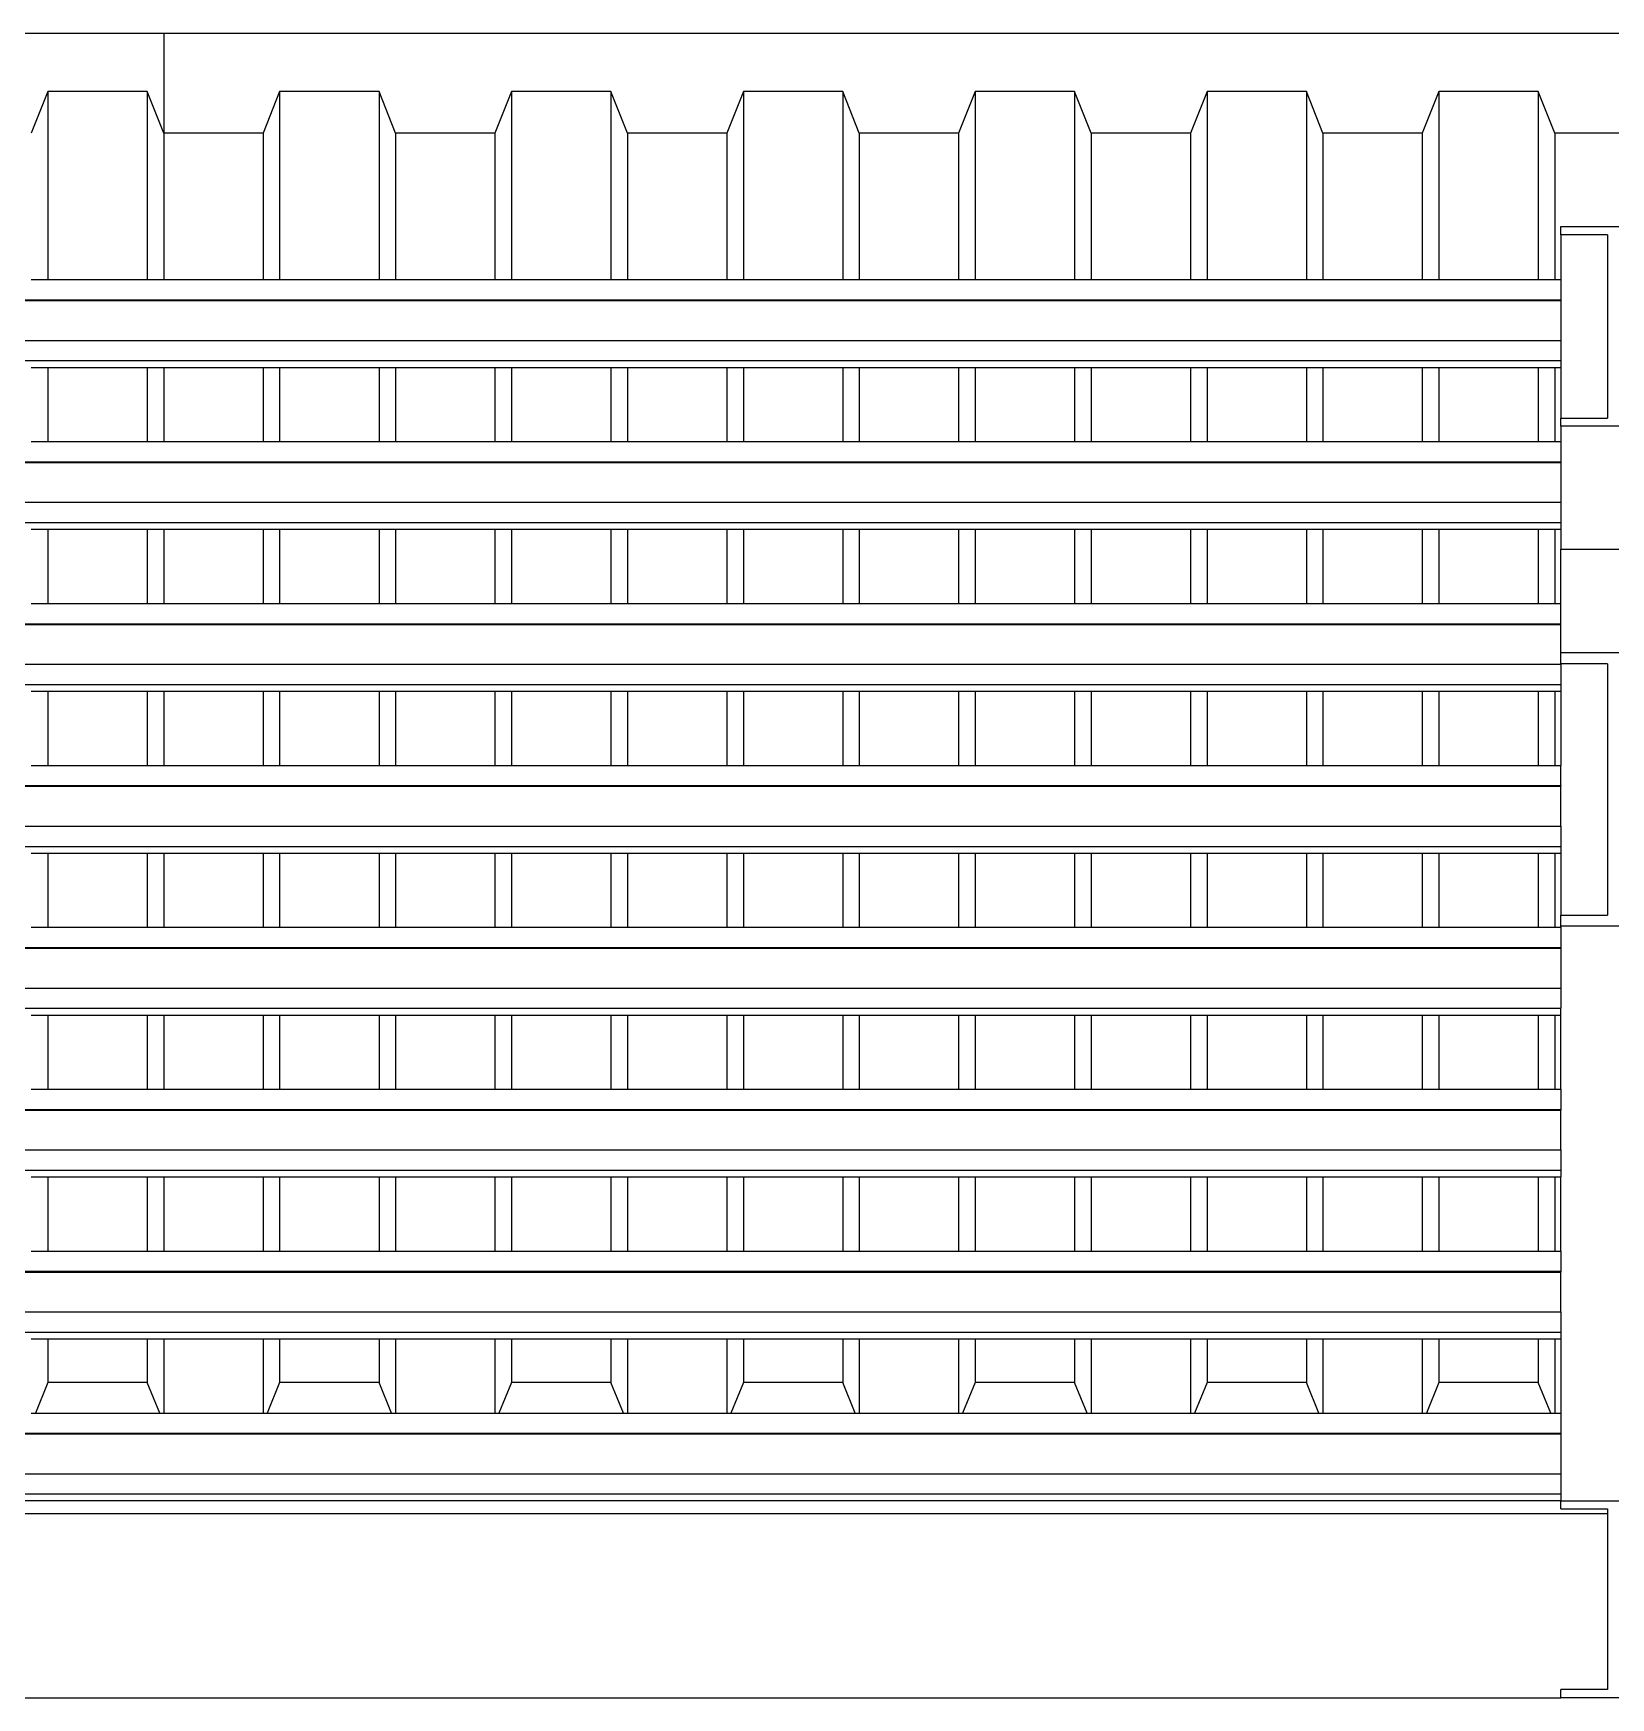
# Model space of a CAD drawing. Extents: x -35.6 to 35.6, y -12.2 to 13.4.
# Drawn here: x -13.156 to -11.235, y 10.833 to 12.861 of the extents above; entities that cross this region are included whole.
import ezdxf

# ---------------------------------------------------------------- set-up
doc = ezdxf.new("R2010")
doc.units = 0
doc.layers.get('0').update_dxf_attribs({"linetype": 'CONTINUOUS'})
doc.layers.add('SECTIONCUTEDGES', color=7, linetype='CONTINUOUS')

msp = doc.modelspace()

# ---------------------------------------------------------------- linework, layer by layer
for p, q in [((-13.1384, 12.7899), (-13.1384, 12.5607)), ((-13.0173, 12.7899), (-13.0173, 12.5607)), ((-12.856, 12.7899), (-12.856, 12.5607)), ((-12.7349, 12.7899), (-12.7349, 12.5607)), ((-12.5735, 12.7899), (-12.5735, 12.5607)), ((-12.4525, 12.7899), (-12.4525, 12.5607)), ((-12.2911, 12.7899), (-12.2911, 12.5607)), ((-12.1701, 12.7899), (-12.1701, 12.5607)), ((-12.0087, 12.7899), (-12.0087, 12.5607)), ((-11.8877, 12.7899), (-11.8877, 12.5607)), ((-11.7263, 12.7899), (-11.7263, 12.5607)), ((-11.6053, 12.7899), (-11.6053, 12.5607)), ((-11.4439, 12.7899), (-11.4439, 12.5607)), ((-11.3229, 12.7899), (-11.3229, 12.5607)), ((-12.9972, 12.7392), (-12.9972, 12.5607)), ((-12.8761, 12.7392), (-12.8761, 12.5607)), ((-12.7148, 12.7392), (-12.7148, 12.5607)), ((-12.5937, 12.7392), (-12.5937, 12.5607)), ((-12.4323, 12.7392), (-12.4323, 12.5607)), ((-12.3113, 12.7392), (-12.3113, 12.5607)), ((-12.1499, 12.7392), (-12.1499, 12.5607)), ((-12.0289, 12.7392), (-12.0289, 12.5607)), ((-11.8675, 12.7392), (-11.8675, 12.5607)), ((-11.7465, 12.7392), (-11.7465, 12.5607)), ((-11.5851, 12.7392), (-11.5851, 12.5607)), ((-11.4641, 12.7392), (-11.4641, 12.5607)), ((-11.3027, 12.7392), (-11.3027, 12.5607)), ((-11.2952, 12.6154), (-11.2952, 12.5607)), ((-13.1585, 12.5607), (-13.1384, 12.5607)), ((-13.1384, 12.5607), (-13.0173, 12.5607)), ((-13.0173, 12.5607), (-12.9972, 12.5607)), ((-12.9972, 12.5607), (-12.8761, 12.5607)), ((-12.8761, 12.5607), (-12.856, 12.5607)), ((-12.856, 12.5607), (-12.7349, 12.5607)), ((-12.7349, 12.5607), (-12.7148, 12.5607)), ((-12.7148, 12.5607), (-12.5937, 12.5607)), ((-12.5937, 12.5607), (-12.5735, 12.5607)), ((-12.5735, 12.5607), (-12.4525, 12.5607)), ((-12.4525, 12.5607), (-12.4323, 12.5607)), ((-12.4323, 12.5607), (-12.3113, 12.5607)), ((-12.3113, 12.5607), (-12.2911, 12.5607)), ((-12.2911, 12.5607), (-12.1701, 12.5607)), ((-12.1701, 12.5607), (-12.1499, 12.5607)), ((-12.1499, 12.5607), (-12.0289, 12.5607)), ((-12.0289, 12.5607), (-12.0087, 12.5607)), ((-12.0087, 12.5607), (-11.8877, 12.5607)), ((-11.8877, 12.5607), (-11.8675, 12.5607)), ((-11.8675, 12.5607), (-11.7465, 12.5607)), ((-11.7465, 12.5607), (-11.7263, 12.5607)), ((-11.7263, 12.5607), (-11.6053, 12.5607)), ((-11.6053, 12.5607), (-11.5851, 12.5607)), ((-11.5851, 12.5607), (-11.4641, 12.5607)), ((-11.4641, 12.5607), (-11.4439, 12.5607)), ((-11.4439, 12.5607), (-11.3229, 12.5607)), ((-11.3229, 12.5607), (-11.3027, 12.5607)), ((-11.3027, 12.5607), (-11.2952, 12.5607)), ((-11.2952, 12.5607), (-11.2952, 12.536)), ((-14.9252, 12.536), (-11.2952, 12.536)), ((-14.9252, 12.5352), (-11.2952, 12.5352)), ((-11.2952, 12.536), (-11.2952, 12.5352)), ((-11.2952, 12.5352), (-11.2952, 12.4867)), ((-14.9252, 12.4867), (-11.2952, 12.4867)), ((-11.2952, 12.4867), (-11.2952, 12.4621)), ((-14.9252, 12.4621), (-11.2952, 12.4621)), ((-13.1585, 12.4538), (-13.1384, 12.4538)), ((-13.1384, 12.4538), (-13.1384, 12.3634)), ((-13.1384, 12.4538), (-13.0173, 12.4538)), ((-13.0173, 12.4538), (-13.0173, 12.3634)), ((-13.0173, 12.4538), (-12.9972, 12.4538)), ((-12.9972, 12.4538), (-12.9972, 12.3634)), ((-12.9972, 12.4538), (-12.8761, 12.4538)), ((-12.8761, 12.4538), (-12.8761, 12.3634)), ((-12.8761, 12.4538), (-12.856, 12.4538)), ((-12.856, 12.4538), (-12.856, 12.3634)), ((-12.856, 12.4538), (-12.7349, 12.4538)), ((-12.7349, 12.4538), (-12.7349, 12.3634)), ((-12.7349, 12.4538), (-12.7148, 12.4538)), ((-12.7148, 12.4538), (-12.7148, 12.3634)), ((-12.7148, 12.4538), (-12.5937, 12.4538)), ((-12.5937, 12.4538), (-12.5937, 12.3634)), ((-12.5937, 12.4538), (-12.5735, 12.4538)), ((-12.5735, 12.4538), (-12.5735, 12.3634)), ((-12.5735, 12.4538), (-12.4525, 12.4538)), ((-12.4525, 12.4538), (-12.4525, 12.3634)), ((-12.4525, 12.4538), (-12.4323, 12.4538)), ((-12.4323, 12.4538), (-12.4323, 12.3634)), ((-12.4323, 12.4538), (-12.3113, 12.4538)), ((-12.3113, 12.4538), (-12.3113, 12.3634)), ((-12.3113, 12.4538), (-12.2911, 12.4538)), ((-12.2911, 12.4538), (-12.2911, 12.3634)), ((-12.2911, 12.4538), (-12.1701, 12.4538)), ((-12.1701, 12.4538), (-12.1701, 12.3634)), ((-12.1701, 12.4538), (-12.1499, 12.4538)), ((-12.1499, 12.4538), (-12.1499, 12.3634)), ((-12.1499, 12.4538), (-12.0289, 12.4538)), ((-12.0289, 12.4538), (-12.0289, 12.3634)), ((-12.0289, 12.4538), (-12.0087, 12.4538)), ((-12.0087, 12.4538), (-12.0087, 12.3634)), ((-12.0087, 12.4538), (-11.8877, 12.4538)), ((-11.8877, 12.4538), (-11.8877, 12.3634)), ((-11.8877, 12.4538), (-11.8675, 12.4538)), ((-11.8675, 12.4538), (-11.8675, 12.3634)), ((-11.8675, 12.4538), (-11.7465, 12.4538)), ((-11.7465, 12.4538), (-11.7465, 12.3634)), ((-11.7465, 12.4538), (-11.7263, 12.4538)), ((-11.7263, 12.4538), (-11.7263, 12.3634)), ((-11.7263, 12.4538), (-11.6053, 12.4538)), ((-11.6053, 12.4538), (-11.6053, 12.3634)), ((-11.6053, 12.4538), (-11.5851, 12.4538)), ((-11.5851, 12.4538), (-11.5851, 12.3634)), ((-11.5851, 12.4538), (-11.4641, 12.4538)), ((-11.4641, 12.4538), (-11.4641, 12.3634)), ((-11.4641, 12.4538), (-11.4439, 12.4538)), ((-11.4439, 12.4538), (-11.4439, 12.3634)), ((-11.4439, 12.4538), (-11.3229, 12.4538)), ((-11.3229, 12.4538), (-11.3229, 12.3634)), ((-11.3229, 12.4538), (-11.3027, 12.4538)), ((-11.3027, 12.4538), (-11.3027, 12.3634)), ((-11.3027, 12.4538), (-11.2952, 12.4538)), ((-11.2952, 12.4621), (-11.2952, 12.4538)), ((-11.2952, 12.4538), (-11.2952, 12.392)), ((-11.2952, 12.3821), (-11.2952, 12.3634)), ((-13.1585, 12.3634), (-13.1384, 12.3634)), ((-13.1384, 12.3634), (-13.0173, 12.3634)), ((-13.0173, 12.3634), (-12.9972, 12.3634)), ((-12.9972, 12.3634), (-12.8761, 12.3634)), ((-12.8761, 12.3634), (-12.856, 12.3634)), ((-12.856, 12.3634), (-12.7349, 12.3634)), ((-12.7349, 12.3634), (-12.7148, 12.3634)), ((-12.7148, 12.3634), (-12.5937, 12.3634)), ((-12.5937, 12.3634), (-12.5735, 12.3634)), ((-12.5735, 12.3634), (-12.4525, 12.3634)), ((-12.4525, 12.3634), (-12.4323, 12.3634)), ((-12.4323, 12.3634), (-12.3113, 12.3634)), ((-12.3113, 12.3634), (-12.2911, 12.3634)), ((-12.2911, 12.3634), (-12.1701, 12.3634)), ((-12.1701, 12.3634), (-12.1499, 12.3634)), ((-12.1499, 12.3634), (-12.0289, 12.3634)), ((-12.0289, 12.3634), (-12.0087, 12.3634)), ((-12.0087, 12.3634), (-11.8877, 12.3634)), ((-11.8877, 12.3634), (-11.8675, 12.3634)), ((-11.8675, 12.3634), (-11.7465, 12.3634)), ((-11.7465, 12.3634), (-11.7263, 12.3634)), ((-11.7263, 12.3634), (-11.6053, 12.3634)), ((-11.6053, 12.3634), (-11.5851, 12.3634)), ((-11.5851, 12.3634), (-11.4641, 12.3634)), ((-11.4641, 12.3634), (-11.4439, 12.3634)), ((-11.4439, 12.3634), (-11.3229, 12.3634)), ((-11.3229, 12.3634), (-11.3027, 12.3634)), ((-11.3027, 12.3634), (-11.2952, 12.3634)), ((-11.2952, 12.3634), (-11.2952, 12.3388)), ((-14.9252, 12.3388), (-11.2952, 12.3388)), ((-14.9252, 12.3379), (-11.2952, 12.3379)), ((-11.2952, 12.3388), (-11.2952, 12.3379)), ((-11.2952, 12.3379), (-11.2952, 12.2894)), ((-14.9252, 12.2894), (-11.2952, 12.2894)), ((-11.2952, 12.2894), (-11.2952, 12.2648)), ((-14.9252, 12.2648), (-11.2952, 12.2648)), ((-13.1585, 12.2566), (-13.1384, 12.2566)), ((-13.1384, 12.2566), (-13.1384, 12.1661)), ((-13.1384, 12.2566), (-13.0173, 12.2566)), ((-13.0173, 12.2566), (-13.0173, 12.1661)), ((-13.0173, 12.2566), (-12.9972, 12.2566)), ((-12.9972, 12.2566), (-12.9972, 12.1661)), ((-12.9972, 12.2566), (-12.8761, 12.2566)), ((-12.8761, 12.2566), (-12.8761, 12.1661)), ((-12.8761, 12.2566), (-12.856, 12.2566)), ((-12.856, 12.2566), (-12.856, 12.1661)), ((-12.856, 12.2566), (-12.7349, 12.2566)), ((-12.7349, 12.2566), (-12.7349, 12.1661)), ((-12.7349, 12.2566), (-12.7148, 12.2566)), ((-12.7148, 12.2566), (-12.7148, 12.1661)), ((-12.7148, 12.2566), (-12.5937, 12.2566)), ((-12.5937, 12.2566), (-12.5937, 12.1661)), ((-12.5937, 12.2566), (-12.5735, 12.2566)), ((-12.5735, 12.2566), (-12.5735, 12.1661)), ((-12.5735, 12.2566), (-12.4525, 12.2566)), ((-12.4525, 12.2566), (-12.4525, 12.1661)), ((-12.4525, 12.2566), (-12.4323, 12.2566)), ((-12.4323, 12.2566), (-12.4323, 12.1661)), ((-12.4323, 12.2566), (-12.3113, 12.2566)), ((-12.3113, 12.2566), (-12.3113, 12.1661)), ((-12.3113, 12.2566), (-12.2911, 12.2566)), ((-12.2911, 12.2566), (-12.2911, 12.1661)), ((-12.2911, 12.2566), (-12.1701, 12.2566)), ((-12.1701, 12.2566), (-12.1701, 12.1661)), ((-12.1701, 12.2566), (-12.1499, 12.2566)), ((-12.1499, 12.2566), (-12.1499, 12.1661)), ((-12.1499, 12.2566), (-12.0289, 12.2566)), ((-12.0289, 12.2566), (-12.0289, 12.1661)), ((-12.0289, 12.2566), (-12.0087, 12.2566)), ((-12.0087, 12.2566), (-12.0087, 12.1661)), ((-12.0087, 12.2566), (-11.8877, 12.2566)), ((-11.8877, 12.2566), (-11.8877, 12.1661)), ((-11.8877, 12.2566), (-11.8675, 12.2566)), ((-11.8675, 12.2566), (-11.8675, 12.1661)), ((-11.8675, 12.2566), (-11.7465, 12.2566)), ((-11.7465, 12.2566), (-11.7465, 12.1661)), ((-11.7465, 12.2566), (-11.7263, 12.2566)), ((-11.7263, 12.2566), (-11.7263, 12.1661)), ((-11.7263, 12.2566), (-11.6053, 12.2566)), ((-11.6053, 12.2566), (-11.6053, 12.1661)), ((-11.6053, 12.2566), (-11.5851, 12.2566)), ((-11.5851, 12.2566), (-11.5851, 12.1661)), ((-11.5851, 12.2566), (-11.4641, 12.2566)), ((-11.4641, 12.2566), (-11.4641, 12.1661)), ((-11.4641, 12.2566), (-11.4439, 12.2566)), ((-11.4439, 12.2566), (-11.4439, 12.1661)), ((-11.4439, 12.2566), (-11.3229, 12.2566)), ((-11.3229, 12.2566), (-11.3229, 12.1661)), ((-11.3229, 12.2566), (-11.3027, 12.2566)), ((-11.3027, 12.2566), (-11.3027, 12.1661)), ((-11.3027, 12.2566), (-11.2952, 12.2566)), ((-11.2952, 12.2648), (-11.2952, 12.2566)), ((-11.2952, 12.2566), (-11.2952, 12.2324)), ((-11.2952, 12.2324), (-11.1752, 12.2324)), ((-11.2952, 12.1661), (-11.2952, 12.2324)), ((-13.1585, 12.1661), (-13.1384, 12.1661)), ((-13.1384, 12.1661), (-13.0173, 12.1661)), ((-13.0173, 12.1661), (-12.9972, 12.1661)), ((-12.9972, 12.1661), (-12.8761, 12.1661)), ((-12.8761, 12.1661), (-12.856, 12.1661)), ((-12.856, 12.1661), (-12.7349, 12.1661)), ((-12.7349, 12.1661), (-12.7148, 12.1661)), ((-12.7148, 12.1661), (-12.5937, 12.1661)), ((-12.5937, 12.1661), (-12.5735, 12.1661)), ((-12.5735, 12.1661), (-12.4525, 12.1661)), ((-12.4525, 12.1661), (-12.4323, 12.1661)), ((-12.4323, 12.1661), (-12.3113, 12.1661)), ((-12.3113, 12.1661), (-12.2911, 12.1661)), ((-12.2911, 12.1661), (-12.1701, 12.1661)), ((-12.1701, 12.1661), (-12.1499, 12.1661)), ((-12.1499, 12.1661), (-12.0289, 12.1661)), ((-12.0289, 12.1661), (-12.0087, 12.1661)), ((-12.0087, 12.1661), (-11.8877, 12.1661)), ((-11.8877, 12.1661), (-11.8675, 12.1661)), ((-11.8675, 12.1661), (-11.7465, 12.1661)), ((-11.7465, 12.1661), (-11.7263, 12.1661)), ((-11.7263, 12.1661), (-11.6053, 12.1661)), ((-11.6053, 12.1661), (-11.5851, 12.1661)), ((-11.5851, 12.1661), (-11.4641, 12.1661)), ((-11.4641, 12.1661), (-11.4439, 12.1661)), ((-11.4439, 12.1661), (-11.3229, 12.1661)), ((-11.3229, 12.1661), (-11.3027, 12.1661)), ((-11.3027, 12.1661), (-11.2952, 12.1661)), ((-11.2952, 12.1415), (-11.2952, 12.1661)), ((-14.9252, 12.1415), (-11.2952, 12.1415)), ((-14.9252, 12.1407), (-11.2952, 12.1407)), ((-11.2952, 12.1407), (-11.2952, 12.1415)), ((-11.2952, 12.1064), (-11.2952, 12.1407)), ((-14.9252, 12.0922), (-11.2952, 12.0922)), ((-11.2952, 12.0928), (-11.2952, 12.0922)), ((-11.2952, 12.0922), (-11.2952, 12.0675)), ((-14.9252, 12.0675), (-11.2952, 12.0675)), ((-11.2952, 12.0675), (-11.2952, 12.0593)), ((-13.1585, 12.0593), (-13.1384, 12.0593)), ((-13.1384, 12.0593), (-13.1384, 11.9689)), ((-13.1384, 12.0593), (-13.0173, 12.0593)), ((-13.0173, 12.0593), (-13.0173, 11.9689)), ((-13.0173, 12.0593), (-12.9972, 12.0593)), ((-12.9972, 12.0593), (-12.9972, 11.9689)), ((-12.9972, 12.0593), (-12.8761, 12.0593)), ((-12.8761, 12.0593), (-12.8761, 11.9689)), ((-12.8761, 12.0593), (-12.856, 12.0593)), ((-12.856, 12.0593), (-12.856, 11.9689)), ((-12.856, 12.0593), (-12.7349, 12.0593)), ((-12.7349, 12.0593), (-12.7349, 11.9689)), ((-12.7349, 12.0593), (-12.7148, 12.0593)), ((-12.7148, 12.0593), (-12.7148, 11.9689)), ((-12.7148, 12.0593), (-12.5937, 12.0593)), ((-12.5937, 12.0593), (-12.5937, 11.9689)), ((-12.5937, 12.0593), (-12.5735, 12.0593)), ((-12.5735, 12.0593), (-12.5735, 11.9689)), ((-12.5735, 12.0593), (-12.4525, 12.0593)), ((-12.4525, 12.0593), (-12.4525, 11.9689)), ((-12.4525, 12.0593), (-12.4323, 12.0593)), ((-12.4323, 12.0593), (-12.4323, 11.9689)), ((-12.4323, 12.0593), (-12.3113, 12.0593)), ((-12.3113, 12.0593), (-12.3113, 11.9689)), ((-12.3113, 12.0593), (-12.2911, 12.0593)), ((-12.2911, 12.0593), (-12.2911, 11.9689)), ((-12.2911, 12.0593), (-12.1701, 12.0593)), ((-12.1701, 12.0593), (-12.1701, 11.9689)), ((-12.1701, 12.0593), (-12.1499, 12.0593)), ((-12.1499, 12.0593), (-12.1499, 11.9689)), ((-12.1499, 12.0593), (-12.0289, 12.0593)), ((-12.0289, 12.0593), (-12.0289, 11.9689)), ((-12.0289, 12.0593), (-12.0087, 12.0593)), ((-12.0087, 12.0593), (-12.0087, 11.9689)), ((-12.0087, 12.0593), (-11.8877, 12.0593)), ((-11.8877, 12.0593), (-11.8877, 11.9689)), ((-11.8877, 12.0593), (-11.8675, 12.0593)), ((-11.8675, 12.0593), (-11.8675, 11.9689)), ((-11.8675, 12.0593), (-11.7465, 12.0593)), ((-11.7465, 12.0593), (-11.7465, 11.9689)), ((-11.7465, 12.0593), (-11.7263, 12.0593)), ((-11.7263, 12.0593), (-11.7263, 11.9689)), ((-11.7263, 12.0593), (-11.6053, 12.0593)), ((-11.6053, 12.0593), (-11.6053, 11.9689)), ((-11.6053, 12.0593), (-11.5851, 12.0593)), ((-11.5851, 12.0593), (-11.5851, 11.9689)), ((-11.5851, 12.0593), (-11.4641, 12.0593)), ((-11.4641, 12.0593), (-11.4641, 11.9689)), ((-11.4641, 12.0593), (-11.4439, 12.0593)), ((-11.4439, 12.0593), (-11.4439, 11.9689)), ((-11.4439, 12.0593), (-11.3229, 12.0593)), ((-11.3229, 12.0593), (-11.3229, 11.9689)), ((-11.3229, 12.0593), (-11.3027, 12.0593)), ((-11.3027, 12.0593), (-11.3027, 11.9689)), ((-11.3027, 12.0593), (-11.2952, 12.0593)), ((-11.2952, 12.0593), (-11.2952, 11.9689)), ((-13.1585, 11.9689), (-13.1384, 11.9689)), ((-13.1384, 11.9689), (-13.0173, 11.9689)), ((-13.0173, 11.9689), (-12.9972, 11.9689)), ((-12.9972, 11.9689), (-12.8761, 11.9689)), ((-12.8761, 11.9689), (-12.856, 11.9689)), ((-12.856, 11.9689), (-12.7349, 11.9689)), ((-12.7349, 11.9689), (-12.7148, 11.9689)), ((-12.7148, 11.9689), (-12.5937, 11.9689)), ((-12.5937, 11.9689), (-12.5735, 11.9689)), ((-12.5735, 11.9689), (-12.4525, 11.9689)), ((-12.4525, 11.9689), (-12.4323, 11.9689)), ((-12.4323, 11.9689), (-12.3113, 11.9689)), ((-12.3113, 11.9689), (-12.2911, 11.9689)), ((-12.2911, 11.9689), (-12.1701, 11.9689)), ((-12.1701, 11.9689), (-12.1499, 11.9689)), ((-12.1499, 11.9689), (-12.0289, 11.9689)), ((-12.0289, 11.9689), (-12.0087, 11.9689)), ((-12.0087, 11.9689), (-11.8877, 11.9689)), ((-11.8877, 11.9689), (-11.8675, 11.9689)), ((-11.8675, 11.9689), (-11.7465, 11.9689)), ((-11.7465, 11.9689), (-11.7263, 11.9689)), ((-11.7263, 11.9689), (-11.6053, 11.9689)), ((-11.6053, 11.9689), (-11.5851, 11.9689)), ((-11.5851, 11.9689), (-11.4641, 11.9689)), ((-11.4641, 11.9689), (-11.4439, 11.9689)), ((-11.4439, 11.9689), (-11.3229, 11.9689)), ((-11.3229, 11.9689), (-11.3027, 11.9689)), ((-11.3027, 11.9689), (-11.2952, 11.9689)), ((-11.2952, 11.9442), (-11.2952, 11.9689)), ((-14.9252, 11.9442), (-11.2952, 11.9442)), ((-14.9252, 11.9434), (-11.2952, 11.9434)), ((-11.2952, 11.9442), (-11.2952, 11.9434)), ((-11.2952, 11.8949), (-11.2952, 11.9434)), ((-14.9252, 11.8949), (-11.2952, 11.8949)), ((-11.2952, 11.8949), (-11.2952, 11.8702)), ((-14.9252, 11.8702), (-11.2952, 11.8702)), ((-11.2952, 11.8702), (-11.2952, 11.862)), ((-13.1585, 11.862), (-13.1384, 11.862)), ((-13.1384, 11.862), (-13.1384, 11.7716)), ((-13.1384, 11.862), (-13.0173, 11.862)), ((-13.0173, 11.862), (-13.0173, 11.7716)), ((-13.0173, 11.862), (-12.9972, 11.862)), ((-12.9972, 11.862), (-12.9972, 11.7716)), ((-12.9972, 11.862), (-12.8761, 11.862)), ((-12.8761, 11.862), (-12.8761, 11.7716)), ((-12.8761, 11.862), (-12.856, 11.862)), ((-12.856, 11.862), (-12.856, 11.7716)), ((-12.856, 11.862), (-12.7349, 11.862)), ((-12.7349, 11.862), (-12.7349, 11.7716)), ((-12.7349, 11.862), (-12.7148, 11.862)), ((-12.7148, 11.862), (-12.7148, 11.7716)), ((-12.7148, 11.862), (-12.5937, 11.862)), ((-12.5937, 11.862), (-12.5937, 11.7716)), ((-12.5937, 11.862), (-12.5735, 11.862)), ((-12.5735, 11.862), (-12.5735, 11.7716)), ((-12.5735, 11.862), (-12.4525, 11.862)), ((-12.4525, 11.862), (-12.4525, 11.7716)), ((-12.4525, 11.862), (-12.4323, 11.862)), ((-12.4323, 11.862), (-12.4323, 11.7716)), ((-12.4323, 11.862), (-12.3113, 11.862)), ((-12.3113, 11.862), (-12.3113, 11.7716)), ((-12.3113, 11.862), (-12.2911, 11.862)), ((-12.2911, 11.862), (-12.2911, 11.7716)), ((-12.2911, 11.862), (-12.1701, 11.862)), ((-12.1701, 11.862), (-12.1701, 11.7716)), ((-12.1701, 11.862), (-12.1499, 11.862)), ((-12.1499, 11.862), (-12.1499, 11.7716)), ((-12.1499, 11.862), (-12.0289, 11.862)), ((-12.0289, 11.862), (-12.0289, 11.7716)), ((-12.0289, 11.862), (-12.0087, 11.862)), ((-12.0087, 11.862), (-12.0087, 11.7716)), ((-12.0087, 11.862), (-11.8877, 11.862)), ((-11.8877, 11.862), (-11.8877, 11.7716)), ((-11.8877, 11.862), (-11.8675, 11.862)), ((-11.8675, 11.862), (-11.8675, 11.7716)), ((-11.8675, 11.862), (-11.7465, 11.862)), ((-11.7465, 11.862), (-11.7465, 11.7716)), ((-11.7465, 11.862), (-11.7263, 11.862)), ((-11.7263, 11.862), (-11.7263, 11.7716)), ((-11.7263, 11.862), (-11.6053, 11.862)), ((-11.6053, 11.862), (-11.6053, 11.7716)), ((-11.6053, 11.862), (-11.5851, 11.862)), ((-11.5851, 11.862), (-11.5851, 11.7716)), ((-11.5851, 11.862), (-11.4641, 11.862)), ((-11.4641, 11.862), (-11.4641, 11.7716)), ((-11.4641, 11.862), (-11.4439, 11.862)), ((-11.4439, 11.862), (-11.4439, 11.7716)), ((-11.4439, 11.862), (-11.3229, 11.862)), ((-11.3229, 11.862), (-11.3229, 11.7716)), ((-11.3229, 11.862), (-11.3027, 11.862)), ((-11.3027, 11.862), (-11.3027, 11.7716)), ((-11.3027, 11.862), (-11.2952, 11.862)), ((-11.2952, 11.862), (-11.2952, 11.7865)), ((-13.1585, 11.7716), (-13.1384, 11.7716)), ((-13.1384, 11.7716), (-13.0173, 11.7716)), ((-13.0173, 11.7716), (-12.9972, 11.7716)), ((-12.9972, 11.7716), (-12.8761, 11.7716)), ((-12.8761, 11.7716), (-12.856, 11.7716)), ((-12.856, 11.7716), (-12.7349, 11.7716)), ((-12.7349, 11.7716), (-12.7148, 11.7716)), ((-12.7148, 11.7716), (-12.5937, 11.7716)), ((-12.5937, 11.7716), (-12.5735, 11.7716)), ((-12.5735, 11.7716), (-12.4525, 11.7716)), ((-12.4525, 11.7716), (-12.4323, 11.7716)), ((-12.4323, 11.7716), (-12.3113, 11.7716)), ((-12.3113, 11.7716), (-12.2911, 11.7716)), ((-12.2911, 11.7716), (-12.1701, 11.7716)), ((-12.1701, 11.7716), (-12.1499, 11.7716)), ((-12.1499, 11.7716), (-12.0289, 11.7716)), ((-12.0289, 11.7716), (-12.0087, 11.7716)), ((-12.0087, 11.7716), (-11.8877, 11.7716)), ((-11.8877, 11.7716), (-11.8675, 11.7716)), ((-11.8675, 11.7716), (-11.7465, 11.7716)), ((-11.7465, 11.7716), (-11.7263, 11.7716)), ((-11.7263, 11.7716), (-11.6053, 11.7716)), ((-11.6053, 11.7716), (-11.5851, 11.7716)), ((-11.5851, 11.7716), (-11.4641, 11.7716)), ((-11.4641, 11.7716), (-11.4439, 11.7716)), ((-11.4439, 11.7716), (-11.3229, 11.7716)), ((-11.3229, 11.7716), (-11.3027, 11.7716)), ((-11.3027, 11.7716), (-11.2952, 11.7716)), ((-11.2952, 11.7716), (-11.2952, 11.7729)), ((-11.2952, 11.7716), (-11.2952, 11.7469)), ((-14.9252, 11.7469), (-11.2952, 11.7469)), ((-14.9252, 11.7461), (-11.2952, 11.7461)), ((-11.2952, 11.7469), (-11.2952, 11.7461)), ((-11.2952, 11.7461), (-11.2952, 11.6976)), ((-14.9252, 11.6976), (-11.2952, 11.6976)), ((-11.2952, 11.6976), (-11.2952, 11.6729)), ((-14.9252, 11.6729), (-11.2952, 11.6729)), ((-13.1585, 11.6647), (-13.1384, 11.6647)), ((-13.1384, 11.6647), (-13.1384, 11.5743)), ((-13.1384, 11.6647), (-13.0173, 11.6647)), ((-13.0173, 11.6647), (-13.0173, 11.5743)), ((-13.0173, 11.6647), (-12.9972, 11.6647)), ((-12.9972, 11.6647), (-12.9972, 11.5743)), ((-12.9972, 11.6647), (-12.8761, 11.6647)), ((-12.8761, 11.6647), (-12.8761, 11.5743)), ((-12.8761, 11.6647), (-12.856, 11.6647)), ((-12.856, 11.6647), (-12.856, 11.5743)), ((-12.856, 11.6647), (-12.7349, 11.6647)), ((-12.7349, 11.6647), (-12.7349, 11.5743)), ((-12.7349, 11.6647), (-12.7148, 11.6647)), ((-12.7148, 11.6647), (-12.7148, 11.5743)), ((-12.7148, 11.6647), (-12.5937, 11.6647)), ((-12.5937, 11.6647), (-12.5937, 11.5743)), ((-12.5937, 11.6647), (-12.5735, 11.6647)), ((-12.5735, 11.6647), (-12.5735, 11.5743)), ((-12.5735, 11.6647), (-12.4525, 11.6647)), ((-12.4525, 11.6647), (-12.4525, 11.5743)), ((-12.4525, 11.6647), (-12.4323, 11.6647)), ((-12.4323, 11.6647), (-12.4323, 11.5743)), ((-12.4323, 11.6647), (-12.3113, 11.6647)), ((-12.3113, 11.6647), (-12.3113, 11.5743)), ((-12.3113, 11.6647), (-12.2911, 11.6647)), ((-12.2911, 11.6647), (-12.2911, 11.5743)), ((-12.2911, 11.6647), (-12.1701, 11.6647)), ((-12.1701, 11.6647), (-12.1701, 11.5743)), ((-12.1701, 11.6647), (-12.1499, 11.6647)), ((-12.1499, 11.6647), (-12.1499, 11.5743)), ((-12.1499, 11.6647), (-12.0289, 11.6647)), ((-12.0289, 11.6647), (-12.0289, 11.5743)), ((-12.0289, 11.6647), (-12.0087, 11.6647)), ((-12.0087, 11.6647), (-12.0087, 11.5743)), ((-12.0087, 11.6647), (-11.8877, 11.6647)), ((-11.8877, 11.6647), (-11.8877, 11.5743)), ((-11.8877, 11.6647), (-11.8675, 11.6647)), ((-11.8675, 11.6647), (-11.8675, 11.5743)), ((-11.8675, 11.6647), (-11.7465, 11.6647)), ((-11.7465, 11.6647), (-11.7465, 11.5743)), ((-11.7465, 11.6647), (-11.7263, 11.6647)), ((-11.7263, 11.6647), (-11.7263, 11.5743)), ((-11.7263, 11.6647), (-11.6053, 11.6647)), ((-11.6053, 11.6647), (-11.6053, 11.5743)), ((-11.6053, 11.6647), (-11.5851, 11.6647)), ((-11.5851, 11.6647), (-11.5851, 11.5743)), ((-11.5851, 11.6647), (-11.4641, 11.6647)), ((-11.4641, 11.6647), (-11.4641, 11.5743)), ((-11.4641, 11.6647), (-11.4439, 11.6647)), ((-11.4439, 11.6647), (-11.4439, 11.5743)), ((-11.4439, 11.6647), (-11.3229, 11.6647)), ((-11.3229, 11.6647), (-11.3229, 11.5743)), ((-11.3229, 11.6647), (-11.3027, 11.6647)), ((-11.3027, 11.6647), (-11.3027, 11.5743)), ((-11.3027, 11.6647), (-11.2952, 11.6647)), ((-11.2952, 11.6647), (-11.2952, 11.6729)), ((-11.2952, 11.5743), (-11.2952, 11.6647)), ((-13.1585, 11.5743), (-13.1384, 11.5743)), ((-13.1384, 11.5743), (-13.0173, 11.5743)), ((-13.0173, 11.5743), (-12.9972, 11.5743)), ((-12.9972, 11.5743), (-12.8761, 11.5743)), ((-12.8761, 11.5743), (-12.856, 11.5743)), ((-12.856, 11.5743), (-12.7349, 11.5743)), ((-12.7349, 11.5743), (-12.7148, 11.5743)), ((-12.7148, 11.5743), (-12.5937, 11.5743)), ((-12.5937, 11.5743), (-12.5735, 11.5743)), ((-12.5735, 11.5743), (-12.4525, 11.5743)), ((-12.4525, 11.5743), (-12.4323, 11.5743)), ((-12.4323, 11.5743), (-12.3113, 11.5743)), ((-12.3113, 11.5743), (-12.2911, 11.5743)), ((-12.2911, 11.5743), (-12.1701, 11.5743)), ((-12.1701, 11.5743), (-12.1499, 11.5743)), ((-12.1499, 11.5743), (-12.0289, 11.5743)), ((-12.0289, 11.5743), (-12.0087, 11.5743)), ((-12.0087, 11.5743), (-11.8877, 11.5743)), ((-11.8877, 11.5743), (-11.8675, 11.5743)), ((-11.8675, 11.5743), (-11.7465, 11.5743)), ((-11.7465, 11.5743), (-11.7263, 11.5743)), ((-11.7263, 11.5743), (-11.6053, 11.5743)), ((-11.6053, 11.5743), (-11.5851, 11.5743)), ((-11.5851, 11.5743), (-11.4641, 11.5743)), ((-11.4641, 11.5743), (-11.4439, 11.5743)), ((-11.4439, 11.5743), (-11.3229, 11.5743)), ((-11.3229, 11.5743), (-11.3027, 11.5743)), ((-11.3027, 11.5743), (-11.2952, 11.5743)), ((-11.2952, 11.5743), (-11.2952, 11.5496)), ((-14.9252, 11.5496), (-11.2952, 11.5496)), ((-14.9252, 11.5488), (-11.2952, 11.5488)), ((-11.2952, 11.5496), (-11.2952, 11.5488)), ((-11.2952, 11.5003), (-11.2952, 11.5488)), ((-14.9252, 11.5003), (-11.2952, 11.5003)), ((-11.2952, 11.5003), (-11.2952, 11.4757)), ((-14.9252, 11.4757), (-11.2952, 11.4757)), ((-13.1585, 11.4674), (-13.1384, 11.4674)), ((-13.1384, 11.4674), (-13.1384, 11.377)), ((-13.1384, 11.4674), (-13.0173, 11.4674)), ((-13.0173, 11.4674), (-13.0173, 11.377)), ((-13.0173, 11.4674), (-12.9972, 11.4674)), ((-12.9972, 11.4674), (-12.9972, 11.377)), ((-12.9972, 11.4674), (-12.8761, 11.4674)), ((-12.8761, 11.4674), (-12.8761, 11.377)), ((-12.8761, 11.4674), (-12.856, 11.4674)), ((-12.856, 11.4674), (-12.856, 11.377)), ((-12.856, 11.4674), (-12.7349, 11.4674)), ((-12.7349, 11.4674), (-12.7349, 11.377)), ((-12.7349, 11.4674), (-12.7148, 11.4674)), ((-12.7148, 11.4674), (-12.7148, 11.377)), ((-12.7148, 11.4674), (-12.5937, 11.4674)), ((-12.5937, 11.4674), (-12.5937, 11.377)), ((-12.5937, 11.4674), (-12.5735, 11.4674)), ((-12.5735, 11.4674), (-12.5735, 11.377)), ((-12.5735, 11.4674), (-12.4525, 11.4674)), ((-12.4525, 11.4674), (-12.4525, 11.377)), ((-12.4525, 11.4674), (-12.4323, 11.4674)), ((-12.4323, 11.4674), (-12.4323, 11.377)), ((-12.4323, 11.4674), (-12.3113, 11.4674)), ((-12.3113, 11.4674), (-12.3113, 11.377)), ((-12.3113, 11.4674), (-12.2911, 11.4674)), ((-12.2911, 11.4674), (-12.2911, 11.377)), ((-12.2911, 11.4674), (-12.1701, 11.4674)), ((-12.1701, 11.4674), (-12.1701, 11.377)), ((-12.1701, 11.4674), (-12.1499, 11.4674)), ((-12.1499, 11.4674), (-12.1499, 11.377)), ((-12.1499, 11.4674), (-12.0289, 11.4674)), ((-12.0289, 11.4674), (-12.0289, 11.377)), ((-12.0289, 11.4674), (-12.0087, 11.4674)), ((-12.0087, 11.4674), (-12.0087, 11.377)), ((-12.0087, 11.4674), (-11.8877, 11.4674)), ((-11.8877, 11.4674), (-11.8877, 11.377)), ((-11.8877, 11.4674), (-11.8675, 11.4674)), ((-11.8675, 11.4674), (-11.8675, 11.377)), ((-11.8675, 11.4674), (-11.7465, 11.4674)), ((-11.7465, 11.4674), (-11.7465, 11.377)), ((-11.7465, 11.4674), (-11.7263, 11.4674)), ((-11.7263, 11.4674), (-11.7263, 11.377)), ((-11.7263, 11.4674), (-11.6053, 11.4674)), ((-11.6053, 11.4674), (-11.6053, 11.377)), ((-11.6053, 11.4674), (-11.5851, 11.4674)), ((-11.5851, 11.4674), (-11.5851, 11.377)), ((-11.5851, 11.4674), (-11.4641, 11.4674)), ((-11.4641, 11.4674), (-11.4641, 11.377)), ((-11.4641, 11.4674), (-11.4439, 11.4674)), ((-11.4439, 11.4674), (-11.4439, 11.377)), ((-11.4439, 11.4674), (-11.3229, 11.4674)), ((-11.3229, 11.4674), (-11.3229, 11.377)), ((-11.3229, 11.4674), (-11.3027, 11.4674)), ((-11.3027, 11.4674), (-11.3027, 11.377)), ((-11.3027, 11.4674), (-11.2952, 11.4674)), ((-11.2952, 11.4757), (-11.2952, 11.4674)), ((-11.2952, 11.377), (-11.2952, 11.4674)), ((-13.1585, 11.377), (-13.1384, 11.377)), ((-13.1384, 11.377), (-13.0173, 11.377)), ((-13.0173, 11.377), (-12.9972, 11.377)), ((-12.9972, 11.377), (-12.8761, 11.377)), ((-12.8761, 11.377), (-12.856, 11.377)), ((-12.856, 11.377), (-12.7349, 11.377)), ((-12.7349, 11.377), (-12.7148, 11.377)), ((-12.7148, 11.377), (-12.5937, 11.377)), ((-12.5937, 11.377), (-12.5735, 11.377)), ((-12.5735, 11.377), (-12.4525, 11.377)), ((-12.4525, 11.377), (-12.4323, 11.377)), ((-12.4323, 11.377), (-12.3113, 11.377)), ((-12.3113, 11.377), (-12.2911, 11.377)), ((-12.2911, 11.377), (-12.1701, 11.377)), ((-12.1701, 11.377), (-12.1499, 11.377)), ((-12.1499, 11.377), (-12.0289, 11.377)), ((-12.0289, 11.377), (-12.0087, 11.377)), ((-12.0087, 11.377), (-11.8877, 11.377)), ((-11.8877, 11.377), (-11.8675, 11.377)), ((-11.8675, 11.377), (-11.7465, 11.377)), ((-11.7465, 11.377), (-11.7263, 11.377)), ((-11.7263, 11.377), (-11.6053, 11.377)), ((-11.6053, 11.377), (-11.5851, 11.377)), ((-11.5851, 11.377), (-11.4641, 11.377)), ((-11.4641, 11.377), (-11.4439, 11.377)), ((-11.4439, 11.377), (-11.3229, 11.377)), ((-11.3229, 11.377), (-11.3027, 11.377)), ((-11.3027, 11.377), (-11.2952, 11.377)), ((-11.2952, 11.377), (-11.2952, 11.3524)), ((-14.9252, 11.3524), (-11.2952, 11.3524)), ((-14.9252, 11.3515), (-11.2952, 11.3515)), ((-11.2952, 11.3524), (-11.2952, 11.3515)), ((-11.2952, 11.303), (-11.2952, 11.3515)), ((-14.9252, 11.303), (-11.2952, 11.303)), ((-11.2952, 11.303), (-11.2952, 11.2784)), ((-14.9252, 11.2784), (-11.2952, 11.2784)), ((-11.2952, 11.2784), (-11.2952, 11.2702)), ((-13.1585, 11.2702), (-13.1384, 11.2702)), ((-13.1384, 11.2702), (-13.1384, 11.217)), ((-13.1384, 11.2702), (-13.0173, 11.2702)), ((-13.0173, 11.2702), (-13.0173, 11.217)), ((-13.0173, 11.2702), (-12.9972, 11.2702)), ((-12.9972, 11.2702), (-12.9972, 11.1797)), ((-12.9972, 11.2702), (-12.8761, 11.2702)), ((-12.8761, 11.2702), (-12.8761, 11.1797)), ((-12.8761, 11.2702), (-12.856, 11.2702)), ((-12.856, 11.2702), (-12.856, 11.217)), ((-12.856, 11.2702), (-12.7349, 11.2702)), ((-12.7349, 11.2702), (-12.7349, 11.217)), ((-12.7349, 11.2702), (-12.7148, 11.2702)), ((-12.7148, 11.2702), (-12.7148, 11.1797)), ((-12.7148, 11.2702), (-12.5937, 11.2702)), ((-12.5937, 11.2702), (-12.5937, 11.1797)), ((-12.5937, 11.2702), (-12.5735, 11.2702)), ((-12.5735, 11.2702), (-12.5735, 11.217)), ((-12.5735, 11.2702), (-12.4525, 11.2702)), ((-12.4525, 11.2702), (-12.4525, 11.217)), ((-12.4525, 11.2702), (-12.4323, 11.2702)), ((-12.4323, 11.2702), (-12.4323, 11.1797)), ((-12.4323, 11.2702), (-12.3113, 11.2702)), ((-12.3113, 11.2702), (-12.3113, 11.1797)), ((-12.3113, 11.2702), (-12.2911, 11.2702)), ((-12.2911, 11.2702), (-12.2911, 11.217)), ((-12.2911, 11.2702), (-12.1701, 11.2702)), ((-12.1701, 11.2702), (-12.1701, 11.217)), ((-12.1701, 11.2702), (-12.1499, 11.2702)), ((-12.1499, 11.2702), (-12.1499, 11.1797)), ((-12.1499, 11.2702), (-12.0289, 11.2702)), ((-12.0289, 11.2702), (-12.0289, 11.1797)), ((-12.0289, 11.2702), (-12.0087, 11.2702)), ((-12.0087, 11.2702), (-12.0087, 11.217)), ((-12.0087, 11.2702), (-11.8877, 11.2702)), ((-11.8877, 11.2702), (-11.8877, 11.217)), ((-11.8877, 11.2702), (-11.8675, 11.2702)), ((-11.8675, 11.2702), (-11.8675, 11.1797)), ((-11.8675, 11.2702), (-11.7465, 11.2702)), ((-11.7465, 11.2702), (-11.7465, 11.1797)), ((-11.7465, 11.2702), (-11.7263, 11.2702)), ((-11.7263, 11.2702), (-11.7263, 11.217)), ((-11.7263, 11.2702), (-11.6053, 11.2702)), ((-11.6053, 11.2702), (-11.6053, 11.217)), ((-11.6053, 11.2702), (-11.5851, 11.2702)), ((-11.5851, 11.2702), (-11.5851, 11.1797)), ((-11.5851, 11.2702), (-11.4641, 11.2702)), ((-11.4641, 11.2702), (-11.4641, 11.1797)), ((-11.4641, 11.2702), (-11.4439, 11.2702)), ((-11.4439, 11.2702), (-11.4439, 11.217)), ((-11.4439, 11.2702), (-11.3229, 11.2702)), ((-11.3229, 11.2702), (-11.3229, 11.217)), ((-11.3229, 11.2702), (-11.3027, 11.2702)), ((-11.3027, 11.2702), (-11.3027, 11.1797)), ((-11.3027, 11.2702), (-11.2952, 11.2702)), ((-11.2952, 11.2702), (-11.2952, 11.1797)), ((-13.1384, 11.217), (-13.1536, 11.1797)), ((-13.0173, 11.217), (-13.1384, 11.217)), ((-13.0021, 11.1797), (-13.0173, 11.217)), ((-12.856, 11.217), (-12.8712, 11.1797)), ((-12.7349, 11.217), (-12.856, 11.217)), ((-12.7197, 11.1797), (-12.7349, 11.217)), ((-12.5735, 11.217), (-12.5888, 11.1797)), ((-12.4525, 11.217), (-12.5735, 11.217)), ((-12.4373, 11.1797), (-12.4525, 11.217)), ((-12.2911, 11.217), (-12.3064, 11.1797)), ((-12.1701, 11.217), (-12.2911, 11.217)), ((-12.1549, 11.1797), (-12.1701, 11.217)), ((-12.0087, 11.217), (-12.024, 11.1797)), ((-11.8877, 11.217), (-12.0087, 11.217)), ((-11.8724, 11.1797), (-11.8877, 11.217)), ((-11.7263, 11.217), (-11.7416, 11.1797)), ((-11.6053, 11.217), (-11.7263, 11.217)), ((-11.59, 11.1797), (-11.6053, 11.217)), ((-11.4439, 11.217), (-11.4591, 11.1797)), ((-11.3229, 11.217), (-11.4439, 11.217)), ((-11.3076, 11.1797), (-11.3229, 11.217)), ((-13.1585, 11.1797), (-13.1536, 11.1797)), ((-13.1536, 11.1797), (-13.0021, 11.1797)), ((-13.0021, 11.1797), (-12.9972, 11.1797)), ((-12.9972, 11.1797), (-12.8761, 11.1797)), ((-12.8761, 11.1797), (-12.8712, 11.1797)), ((-12.8712, 11.1797), (-12.7197, 11.1797)), ((-12.7197, 11.1797), (-12.7148, 11.1797)), ((-12.7148, 11.1797), (-12.5937, 11.1797)), ((-12.5937, 11.1797), (-12.5888, 11.1797)), ((-12.5888, 11.1797), (-12.4373, 11.1797)), ((-12.4373, 11.1797), (-12.4323, 11.1797)), ((-12.4323, 11.1797), (-12.3113, 11.1797)), ((-12.3113, 11.1797), (-12.3064, 11.1797)), ((-12.3064, 11.1797), (-12.1549, 11.1797)), ((-12.1549, 11.1797), (-12.1499, 11.1797)), ((-12.1499, 11.1797), (-12.0289, 11.1797)), ((-12.0289, 11.1797), (-12.024, 11.1797)), ((-12.024, 11.1797), (-11.8724, 11.1797)), ((-11.8724, 11.1797), (-11.8675, 11.1797)), ((-11.8675, 11.1797), (-11.7465, 11.1797)), ((-11.7465, 11.1797), (-11.7416, 11.1797)), ((-11.7416, 11.1797), (-11.59, 11.1797)), ((-11.59, 11.1797), (-11.5851, 11.1797)), ((-11.5851, 11.1797), (-11.4641, 11.1797)), ((-11.4641, 11.1797), (-11.4591, 11.1797)), ((-11.4591, 11.1797), (-11.3076, 11.1797)), ((-11.3076, 11.1797), (-11.3027, 11.1797)), ((-11.3027, 11.1797), (-11.2952, 11.1797)), ((-11.2952, 11.1797), (-11.2952, 11.1551)), ((-14.9252, 11.1551), (-11.2952, 11.1551)), ((-14.9252, 11.1543), (-11.2952, 11.1543)), ((-11.2952, 11.1551), (-11.2952, 11.1543)), ((-11.2952, 11.1543), (-11.2952, 11.1058)), ((-14.9252, 11.1058), (-11.2952, 11.1058)), ((-11.2952, 11.1058), (-11.2952, 11.0811)), ((-14.9252, 11.0811), (-11.2952, 11.0811)), ((-11.2952, 11.0811), (-11.2952, 11.0729)), ((-11.2383, 11.0569), (-14.9821, 11.0569)), ((-11.2952, 11.0729), (-14.9252, 11.0729)), ((-14.9252, 10.8329), (-11.2952, 10.8329))]:
    msp.add_line(p, q)
at = {"layer": 'SECTIONCUTEDGES'}
for p, q in [((-15.0571, 12.8609), (-12.9972, 12.8609)), ((-12.9972, 12.8609), (-12.9972, 12.7392)), ((-12.9972, 12.8609), (-9.8906, 12.8609)), ((-13.1384, 12.7899), (-13.1585, 12.7392)), ((-13.0173, 12.7899), (-13.1384, 12.7899)), ((-12.9972, 12.7392), (-13.0173, 12.7899)), ((-12.856, 12.7899), (-12.8761, 12.7392)), ((-12.7349, 12.7899), (-12.856, 12.7899)), ((-12.7148, 12.7392), (-12.7349, 12.7899)), ((-12.5735, 12.7899), (-12.5937, 12.7392)), ((-12.4525, 12.7899), (-12.5735, 12.7899)), ((-12.4323, 12.7392), (-12.4525, 12.7899)), ((-12.2911, 12.7899), (-12.3113, 12.7392)), ((-12.1701, 12.7899), (-12.2911, 12.7899)), ((-12.1499, 12.7392), (-12.1701, 12.7899)), ((-12.0087, 12.7899), (-12.0289, 12.7392)), ((-11.8877, 12.7899), (-12.0087, 12.7899)), ((-11.8675, 12.7392), (-11.8877, 12.7899)), ((-11.7263, 12.7899), (-11.7465, 12.7392)), ((-11.6053, 12.7899), (-11.7263, 12.7899)), ((-11.5851, 12.7392), (-11.6053, 12.7899)), ((-11.4439, 12.7899), (-11.4641, 12.7392)), ((-11.3229, 12.7899), (-11.4439, 12.7899)), ((-11.3027, 12.7392), (-11.3229, 12.7899)), ((-12.8761, 12.7392), (-12.9972, 12.7392)), ((-12.5937, 12.7392), (-12.7148, 12.7392)), ((-12.3113, 12.7392), (-12.4323, 12.7392)), ((-12.0289, 12.7392), (-12.1499, 12.7392)), ((-11.7465, 12.7392), (-11.8675, 12.7392)), ((-11.4641, 12.7392), (-11.5851, 12.7392)), ((-11.1817, 12.7392), (-11.3027, 12.7392)), ((-11.2952, 12.6154), (-11.2952, 12.6254)), ((-11.2952, 12.6254), (-11.1817, 12.6254)), ((-11.2383, 12.6154), (-11.2952, 12.6154)), ((-11.2383, 12.6154), (-11.2383, 12.392)), ((-11.2952, 12.3821), (-11.2952, 12.392)), ((-11.2952, 12.392), (-11.2383, 12.392)), ((-11.1752, 12.3821), (-11.2952, 12.3821)), ((-11.2952, 12.1064), (-11.1752, 12.1064)), ((-11.2952, 12.0928), (-11.2952, 12.1064)), ((-11.2383, 12.0928), (-11.2952, 12.0928)), ((-11.2383, 12.0928), (-11.2383, 11.7865)), ((-11.2952, 11.7865), (-11.2383, 11.7865)), ((-11.2952, 11.7729), (-11.2952, 11.7865)), ((-11.1752, 11.7729), (-11.2952, 11.7729)), ((-11.2952, 11.0631), (-11.2952, 11.0729)), ((-11.2952, 11.0729), (-11.1752, 11.0729)), ((-11.2952, 11.0631), (-11.2383, 11.0631)), ((-11.2383, 11.0631), (-11.2383, 11.0569)), ((-11.2383, 11.0569), (-11.2383, 10.8427)), ((-11.2383, 10.8427), (-11.2952, 10.8427)), ((-11.2952, 10.8329), (-11.2952, 10.8427)), ((-11.1752, 10.8329), (-11.2952, 10.8329))]:
    msp.add_line(p, q, dxfattribs=at)

doc.saveas('drawing.dxf')
